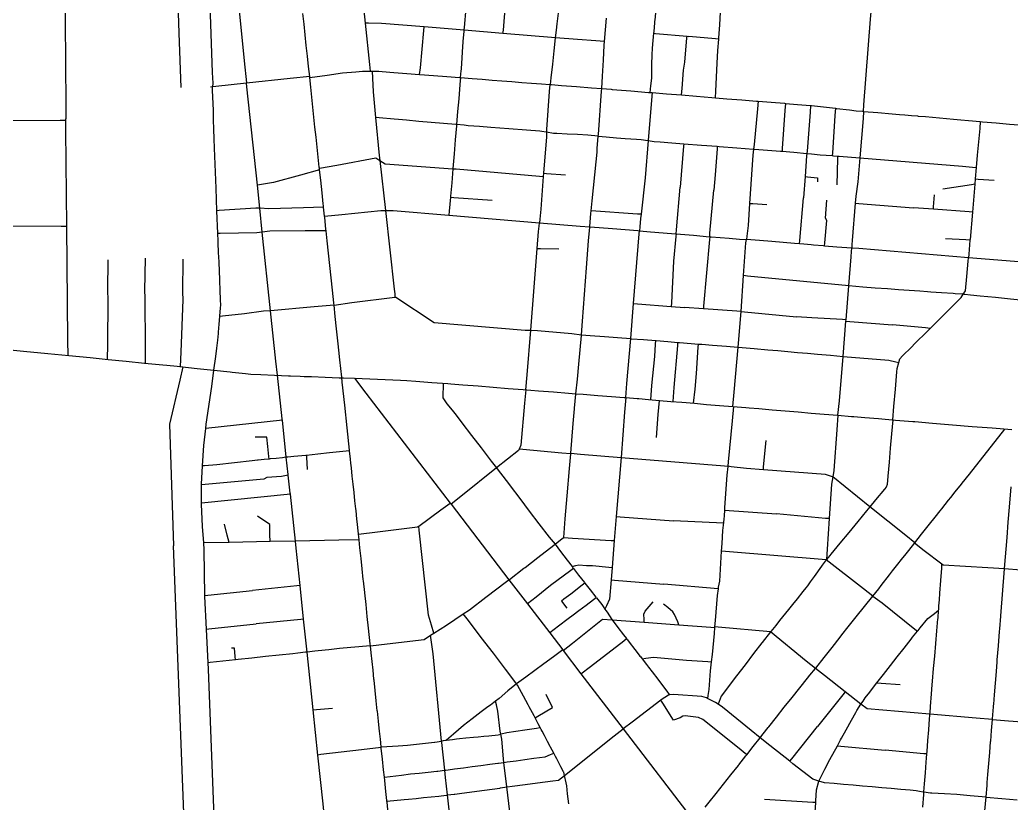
# Model space of a CAD drawing. Header units: inches. Extents: x 170101 to 178921, y 438267 to 453456.
# Drawn here: x 175094 to 176155, y 443930 to 444768 of the extents above; entities that cross this region are included whole.
import ezdxf

# ---------------------------------------------------------------- set-up
doc = ezdxf.new("R2010")
doc.units = ezdxf.units.IN
doc.header["$MEASUREMENT"] = 0

msp = doc.modelspace()

# ---------------------------------------------------------------- linework, layer by layer
for points in [[(175469.6, 444713.4), (175468.9, 444720.7), (175464.2, 444764.9), (175459.2, 444812.1), (175447.4, 444923.3), (175446.9, 444927.8)], [(175141.6, 444915.7), (175141.7, 444902.5), (175143.7, 444677.4), (175143.7, 444662.3)], [(175253.1, 444907.5), (175255.1, 444896.4), (175256.7, 444887.8), (175258, 444882.1), (175258.6, 444879.9), (175258.6, 444879), (175259.2, 444869.9), (175259.8, 444860.9), (175260, 444857.3), (175260.6, 444850.1), (175261.6, 444833.8), (175262.4, 444817.5), (175262.5, 444815.7), (175262.7, 444811.2), (175262.9, 444806.6), (175263.2, 444797.6), (175264.6, 444754), (175266.7, 444696.1)], [(175294.8, 444904.4), (175295.1, 444894.6), (175297.3, 444801.2), (175297.4, 444795.1), (175300.3, 444712), (175300.8, 444700.5), (175300.5, 444696.7)], [(175315.8, 444902.9), (175317, 444892.2), (175326.5, 444803.5), (175326.9, 444800.1), (175334.9, 444721), (175336.7, 444704.4), (175337.1, 444700.6)], [(175997.5, 444670.4), (175997.9, 444677.5), (176005, 444769), (176006.3, 444785.3), (176007.3, 444799.1), (176007.8, 444804.6), (176008, 444806.4), (176009.4, 444822.4), (176009.7, 444827.2), (176010.9, 444843.9), (176011.5, 444850.9), (176011.5, 444851.6), (176012.9, 444870.6), (176013.9, 444883.8), (176015.1, 444889.6), (176015.8, 444892.8)], [(175769.1, 444690.7), (175769.8, 444697.7), (175770.7, 444705.9), (175770.9, 444720.2), (175771.3, 444731.3), (175771.6, 444737.7), (175772, 444742.4), (175773.1, 444754.1), (175773.1, 444754.1), (175773.3, 444756.1), (175774.5, 444769.8), (175774.6, 444770.5), (175775.4, 444784), (175775.5, 444785.4), (175775.5, 444785.4), (175776.3, 444798.2), (175778, 444823.7), (175778.1, 444826.3)], [(175839, 444685), (175839.3, 444691.9), (175840.6, 444722), (175841.6, 444735.7), (175842.4, 444747.8), (175842.5, 444749.3), (175843.5, 444763), (175844.4, 444776.6), (175844.7, 444780.6), (175845.4, 444790.3), (175846.3, 444803.9), (175847.5, 444818), (175847.7, 444820.2)], [(175566.1, 444706.6), (175566.9, 444714), (175567, 444715.5), (175567.1, 444715.8), (175567.8, 444727.7), (175568.6, 444740), (175569.2, 444749.5), (175569.5, 444752.2), (175570, 444756.7), (175570, 444757.3), (175570.7, 444763.8), (175570.8, 444764.5), (175571.9, 444776.7), (175573, 444788.9), (175573.9, 444799.1), (175575.8, 444803.2)], [(175611.5, 444753.9), (175611.9, 444757.3), (175613.3, 444771.2), (175615.8, 444797.2), (175616.1, 444800.3)], [(175662.3, 444699.1), (175663.1, 444706.4), (175664.7, 444721), (175666.3, 444735.4), (175667.8, 444749.3), (175667.8, 444749.3), (175668.7, 444757.4), (175669.5, 444764.1), (175671.3, 444778.4), (175672.8, 444789.7), (175674.3, 444792.4), (175676.6, 444795.1)], [(175488.7, 443919), (175487.5, 443930.6), (175487.3, 443931.9), (175487.3, 443932.4), (175486.2, 443942.2), (175485, 443953.8), (175484.6, 443957.4), (175483.8, 443965.4), (175482.5, 443976.9), (175481.3, 443988.5), (175481.2, 443989.1), (175481.2, 443989.8), (175480.3, 443998.2), (175479.3, 444006.8), (175478.3, 444017.1), (175478.2, 444017.6), (175477.1, 444028.2), (175477, 444028.4), (175475.9, 444039.2), (175474.7, 444050.3), (175473.6, 444061.2), (175473.4, 444062.6), (175472.4, 444072), (175471.4, 444081.4), (175470.4, 444090.8), (175469.6, 444098.1), (175469.4, 444100.2), (175467.6, 444117.1), (175466.2, 444129.7), (175464.9, 444142.5), (175463.5, 444155), (175463.5, 444155.2), (175462.2, 444167.9), (175462, 444169.2), (175460.8, 444180.5), (175460.8, 444180.7), (175459.6, 444191.8), (175458.4, 444203.1), (175457.5, 444211.6), (175457.2, 444214.8), (175456.8, 444217.8), (175456.8, 444218), (175455.4, 444231.4), (175455.1, 444233.7), (175454.2, 444242.9), (175454, 444244.7), (175453, 444253.5), (175452.1, 444262.3), (175451.2, 444271.1), (175450.2, 444279.9), (175449.3, 444288.6), (175448.7, 444293.7), (175448.3, 444298.1), (175447.3, 444307), (175447.3, 444307.5), (175444.7, 444331.7), (175442.1, 444356), (175439.5, 444380.3), (175438.9, 444385.8), (175436.9, 444404.5), (175436.6, 444407.5), (175436.2, 444411.4), (175434.8, 444424.6), (175433.4, 444437.7), (175432, 444450.7), (175432, 444450.9), (175430.7, 444463), (175430.5, 444464.9), (175430.4, 444465.5), (175429, 444478.8), (175429, 444479), (175427.6, 444492.1), (175426.1, 444505.5), (175424.7, 444518.5), (175423.3, 444531.9), (175422.2, 444542.5), (175422, 444544.4), (175420.7, 444556.9), (175420.5, 444558.3), (175419.5, 444568), (175419.3, 444569.3), (175419.1, 444571.5), (175417.9, 444583.1), (175416.4, 444596.9), (175415.2, 444607.8), (175415, 444609.6), (175414.9, 444610.6), (175413.8, 444621.3), (175412.6, 444632.1), (175411.5, 444642.8), (175410.3, 444653.5), (175409.2, 444664.2), (175408.1, 444674.9), (175406.9, 444685.6), (175405.8, 444696.4), (175404.7, 444706.6), (175404.6, 444707.1), (175404.6, 444707.9), (175403.4, 444718.4), (175402.2, 444729.7), (175401, 444741.1), (175399.8, 444752.4), (175398.6, 444763.8), (175397.4, 444775.1)], [(175469.6, 444098.1), (175487.4, 444100.2), (175527, 444105), (175533.9, 444109.4), (175537.5, 444111.7), (175551, 444120.4), (175569, 444132.5), (175575.5, 444136.8), (175593.1, 444150.1), (175615.4, 444166.9), (175617.9, 444168.8), (175618.5, 444169.3), (175634, 444181.2), (175635.2, 444182.1), (175648.9, 444192.7), (175666, 444206), (175667.5, 444207.1), (175675, 444213), (175676.5, 444214.1), (175676.6, 444214.2), (175678.2, 444234.2), (175680.3, 444258.6), (175682.8, 444288), (175684.1, 444303.6), (175684.2, 444304.3), (175684.2, 444304.3), (175686.8, 444336.3), (175688.1, 444352), (175688.1, 444352.5), (175689.6, 444367.7), (175689.6, 444368.1), (175691.1, 444383.8), (175692.6, 444399.8), (175695.5, 444430.3), (175695.6, 444431.2), (175695.6, 444431.3), (175696.7, 444445.6), (175698.9, 444474.3), (175701, 444503), (175703.2, 444531.7), (175704.3, 444546.3), (175704.3, 444546.7), (175704.3, 444547), (175705.7, 444560.9), (175706, 444564), (175707.1, 444574.8), (175708.5, 444588.7), (175709.8, 444602.6), (175711.2, 444616.5), (175712.2, 444626.7), (175712.5, 444630.5), (175713.5, 444643.7), (175713.6, 444645.8), (175714.8, 444661.1), (175715.9, 444676.6), (175717.1, 444692.1), (175717.3, 444694.8), (175718, 444708.3), (175719, 444725.1), (175719.9, 444741.3), (175720.2, 444745.4), (175721.2, 444757.6), (175722.2, 444770.1)], [(175720.2, 444745.4), (175711, 444746.1), (175691.2, 444747.4), (175667.8, 444749.3), (175611.5, 444753.9), (175570, 444757.3), (175527.1, 444760.8), (175481.5, 444764.5), (175467.5, 444764.8), (175464.2, 444764.9)], [(175522.2, 444710), (175523.4, 444717), (175526.7, 444756.9), (175527.1, 444760.8)], [(175773.1, 444754.1), (175774.9, 444753.9), (175808.6, 444750.9), (175810.3, 444750.7)], [(175802.7, 444688), (175803.2, 444694.8), (175804.9, 444714.7), (175806.1, 444723), (175808.4, 444749), (175808.6, 444750.9)], [(175842.4, 444747.8), (175839, 444748.1), (175810.3, 444750.7)], [(175404.6, 444707.9), (175383.7, 444705.6), (175337.1, 444700.6), (175304.2, 444697.1), (175300.5, 444696.7), (175298.6, 444696.5)], [(175404.7, 444706.6), (175423.2, 444709.3), (175439.8, 444711.7), (175453.9, 444712.9), (175461.2, 444713.5), (175468.1, 444713.4), (175469.6, 444713.4), (175471.5, 444713.4), (175478.8, 444713.4), (175482.3, 444713.1), (175494.8, 444712.1), (175508.7, 444711.1), (175522.2, 444710), (175522.6, 444710), (175537.1, 444708.8), (175551.5, 444707.7), (175565.1, 444706.7), (175566.1, 444706.6), (175578.6, 444705.6), (175589.2, 444704.8), (175599.8, 444704), (175610.4, 444703.2), (175621, 444702.3), (175631.6, 444701.5), (175642.2, 444700.7), (175652.8, 444699.9), (175661.6, 444699.2), (175662.3, 444699.1), (175663.4, 444699.1), (175674, 444698.2), (175690.2, 444697), (175706.4, 444695.7), (175717.3, 444694.8), (175727.4, 444694.1), (175728.4, 444694), (175748.4, 444692.3), (175767.4, 444690.8), (175769.1, 444690.7), (175771.3, 444690.5), (175786.5, 444689.3), (175802.7, 444688), (175818.8, 444686.7), (175834.9, 444685.3), (175839, 444685), (175851.1, 444684), (175867.2, 444682.7), (175882.9, 444681.4), (175884.5, 444681.3), (175898.7, 444680.2), (175912.7, 444679.1), (175913.8, 444679), (175926.6, 444677.9), (175940.6, 444676.8), (175940.7, 444676.8), (175941.8, 444676.7), (175954.5, 444675.2), (175967.3, 444673.7), (175968.4, 444673.6), (175982.4, 444672), (175989.4, 444671.1), (175996.3, 444670.5), (175997.5, 444670.4), (176012.9, 444669.1), (176028.2, 444667.8), (176036, 444667.2), (176041.8, 444666.7), (176048.9, 444666), (176055.2, 444665.5), (176056, 444665.4), (176063.6, 444664.8), (176071.2, 444664.1), (176078.8, 444663.4), (176086.3, 444662.8), (176093.9, 444662.1), (176101.5, 444661.5), (176109.8, 444660.8), (176122.4, 444659.6), (176124.7, 444659.4), (176139.3, 444658.2), (176153.8, 444656.9), (176187.7, 444654.2)], [(175471.5, 444713.4), (175471.8, 444705.9), (175472.5, 444691.4), (175475.2, 444664), (175479.1, 444623.2), (175479.8, 444617.8), (175485.7, 444564.3), (175495.1, 444480.2), (175495.6, 444474.9), (175495.9, 444471.3)], [(175566.1, 444706.6), (175565.3, 444699.2), (175564.1, 444683.7), (175563, 444670.2), (175561.8, 444656.2), (175561.7, 444655.1), (175560.5, 444640), (175559.2, 444624.8), (175557.9, 444609.3), (175557.9, 444609), (175557.9, 444609), (175556.7, 444593.9), (175555.5, 444579.7), (175555.4, 444578.5), (175554, 444563.4), (175553.7, 444559.4)], [(175301.9, 444393.2), (175304, 444408.1), (175305.3, 444416.7), (175306.2, 444425.3), (175306.9, 444432.5), (175307, 444434), (175307.7, 444442.6), (175308.4, 444450.8), (175308.5, 444451.3), (175309.2, 444459.9), (175309.5, 444462.9), (175309.3, 444468.7), (175308.9, 444478.8), (175308.5, 444489), (175308.5, 444490.9), (175308.1, 444499.1), (175307.6, 444509.2), (175307.1, 444519.4), (175306.7, 444529.5), (175306.5, 444532.1), (175306.3, 444539.2), (175306.3, 444539.6), (175306.3, 444539.6), (175305.4, 444564), (175304.5, 444588.3), (175302.9, 444630.9), (175302.5, 444641.1), (175302.2, 444651.2), (175301.8, 444661.3), (175301.8, 444661.7), (175301.5, 444671.5), (175300.7, 444693.1), (175300.5, 444696.7)], [(175370.1, 444387.9), (175368.5, 444402.9), (175362.8, 444457), (175353.9, 444541.2), (175351.2, 444566.6), (175348.6, 444591.4), (175337.5, 444696.8), (175337.1, 444700.6)], [(175661.6, 444699.2), (175661.1, 444691.6), (175658.1, 444651), (175658.1, 444648), (175658.2, 444643), (175655, 444604.2), (175654.7, 444600.6), (175651.9, 444565.6), (175650.9, 444555.1), (175650.5, 444551.2)], [(175771.3, 444690.5), (175770.6, 444682.5), (175767, 444639.1), (175763.7, 444599.2), (175759.3, 444560.2), (175758.8, 444555.7), (175758, 444546.9), (175757.6, 444542.6)], [(175884.5, 444681.3), (175883.8, 444673.2), (175880.3, 444635.1), (175879.8, 444630.1), (175879, 444623.6), (175875.4, 444571.8), (175873.8, 444548.1), (175872.6, 444536.9), (175872.2, 444533.2)], [(175913.8, 444679), (175913.3, 444671.4), (175910.4, 444630.6), (175910.2, 444627.8)], [(175940.7, 444676.8), (175940.2, 444669.4), (175937.1, 444627.9), (175936.9, 444625.2)], [(175967.3, 444673.7), (175966.8, 444666.1), (175964.1, 444625.8), (175963.9, 444623)], [(174896.5, 444660.3), (174911.9, 444660.3), (175137.5, 444661), (175143.7, 444661)], [(175146, 444409.1), (175145.8, 444424.9), (175144.7, 444547.5), (175143.7, 444650.3), (175143.7, 444661), (175143.7, 444662.3)], [(175713.5, 444643.7), (175702.3, 444644.8), (175691.2, 444645.6), (175680.2, 444646.1), (175669.2, 444646.7), (175665.5, 444646.8), (175658.1, 444648), (175657.7, 444648.1), (175653, 444648.8), (175651, 444649.2), (175636.8, 444650.2), (175617.7, 444651.7), (175598.6, 444653.2), (175586.3, 444654.2), (175574.1, 444655.1), (175569.8, 444655.5), (175561.8, 444656.2), (175560.9, 444656.3), (175547.7, 444657.4), (175534.5, 444658.6), (175521.4, 444659.7), (175508.2, 444660.9), (175499.7, 444661.7), (175495, 444662.2), (175479.1, 444663.6), (175475.2, 444664)], [(175997.5, 444670.4), (175996.9, 444662.7), (175993.4, 444620.6), (175991.2, 444594.8), (175989.1, 444579.6), (175988.5, 444572), (175985.3, 444532.2), (175985, 444527.7), (175984.9, 444524)], [(176122.4, 444659.6), (176121.8, 444652.1), (176119.2, 444623.4), (176118.1, 444610.5), (176117, 444598.2), (176116.5, 444592.3), (176113.9, 444562.6), (176111.4, 444533.4), (176111.3, 444532.5), (176110, 444517.6), (176109.7, 444513.7)], [(175713.5, 444643.7), (175721.8, 444643.1), (175733, 444642.2), (175742.2, 444641.5), (175754.6, 444640.5), (175759.3, 444640.2), (175766.7, 444639.1), (175767, 444639.1), (175767, 444639.1), (175773.4, 444638.1), (175779.7, 444637.7), (175792.3, 444636.7), (175805, 444635.7), (175805, 444635.7), (175823.9, 444634.3), (175840.9, 444633), (175842.8, 444632.8), (175861.7, 444631.4), (175879.8, 444630.1), (175880, 444630), (175880.6, 444630), (175894.6, 444628.9), (175908.7, 444627.9), (175910.2, 444627.8), (175910.2, 444627.8), (175922.7, 444626.6), (175936.8, 444625.2), (175936.9, 444625.2), (175941.7, 444624.8), (175951, 444624), (175963.9, 444623), (175965.3, 444622.9), (175969.6, 444622.5), (175971.2, 444622.4), (175993.4, 444620.6), (176103.3, 444611.8), (176113.9, 444610.8), (176118.1, 444610.5)], [(175805, 444635.7), (175804.8, 444633.1), (175801, 444589.4)], [(175840.9, 444633), (175840.7, 444630.2), (175838.7, 444602.6), (175837.1, 444586.2)], [(175415, 444609.6), (175433.8, 444613), (175475.3, 444620.6), (175479.8, 444617.8), (175485.5, 444614.2), (175557.9, 444609), (175561.3, 444608.8), (175650.6, 444601), (175654.7, 444600.6)], [(175936.9, 444625.2), (175936.4, 444622.8), (175934.8, 444600.6), (175933.1, 444577.8)], [(175969.6, 444622.5), (175969.6, 444619.9), (175968.7, 444591.7)], [(175415.2, 444607.8), (175394.8, 444602.2), (175365.8, 444594.4), (175352.9, 444592.1), (175348.6, 444591.4)], [(175655, 444604.2), (175658.2, 444603.9), (175678.4, 444602.3)], [(175934.8, 444600.6), (175937.5, 444600.4), (175948.3, 444599.4), (175948.1, 444595)], [(176117, 444598.2), (176120.3, 444598), (176137.1, 444596.9)], [(175796.8, 444539.3), (175797.2, 444543.6), (175801, 444589.4)], [(176116.5, 444592.3), (176113, 444591.8), (176082.3, 444587.2)], [(175555.4, 444578.5), (175559, 444578.2), (175599.9, 444575.2)], [(175832.8, 444536.2), (175833, 444540), (175837.1, 444586.2)], [(175928.8, 444528.5), (175929.2, 444532.3), (175933.1, 444577.8)], [(176072.4, 444565.6), (176072.5, 444568.3), (176073.3, 444581.1)], [(175419.5, 444568), (175398.1, 444567.3), (175360.8, 444566.1), (175351.2, 444566.6), (175347, 444566.8), (175307.6, 444564.2), (175305.4, 444564)], [(175875.4, 444571.8), (175878.9, 444571.6), (175894, 444570.8)], [(175955.8, 444526.1), (175956.1, 444529.6), (175958.2, 444553.5), (175956.7, 444556.2), (175958, 444575.3)], [(175988.5, 444572), (175992.5, 444571.6), (176050.9, 444567.1)], [(176113.9, 444562.6), (176110.4, 444562.8), (176072.4, 444565.6), (176050.9, 444567.1)], [(175420.5, 444558.3), (175438.9, 444560.1), (175480.9, 444564.2), (175485.7, 444564.3), (175494, 444564.4), (175553.7, 444559.4), (175650.5, 444551.2), (175694.3, 444547.5), (175704.3, 444546.7)], [(175759.3, 444560.2), (175755.6, 444560.5), (175706, 444564)], [(174897.2, 444547.5), (174911.6, 444547.6), (175034, 444548.1), (175138.7, 444547.6), (175144.7, 444547.5)], [(175635.8, 444372.3), (175637.5, 444388.3), (175641.2, 444436), (175648.1, 444523.5), (175649.6, 444541.7), (175650.1, 444547.5), (175650.5, 444551.2)], [(175704.3, 444546.7), (175714.4, 444546.2), (175728.7, 444545), (175742.2, 444543.9), (175755.8, 444542.7), (175757.6, 444542.6), (175757.6, 444542.6), (175769.3, 444541.6), (175782.8, 444540.4), (175796.3, 444539.3), (175796.8, 444539.3), (175796.8, 444539.3), (175815.4, 444537.7), (175832.6, 444536.2), (175832.8, 444536.2), (175834.5, 444536.1), (175853.6, 444534.5), (175864.6, 444533.6), (175872.2, 444533.2)], [(175422.2, 444542.5), (175399.8, 444542.4), (175361.8, 444542.2), (175353.9, 444541.2), (175348, 444540.4), (175308.8, 444539.7), (175306.3, 444539.6)], [(175743, 444363.9), (175744.2, 444379), (175748.2, 444427.1), (175751.3, 444464.6), (175757.4, 444539.3), (175757.6, 444542.6)], [(175796.8, 444539.3), (175796.4, 444536.4), (175794, 444509.9), (175791.9, 444465.5), (175791.7, 444461.6)], [(175832.8, 444536.2), (175832.5, 444533.1), (175826.2, 444461.8), (175826, 444459.1)], [(175857.6, 444354.4), (175858.9, 444369.7), (175863.1, 444417.9), (175866.5, 444456), (175866.5, 444456.2), (175869.1, 444494.5), (175871.5, 444529.7), (175872.2, 444533.2)], [(176175.6, 444508.1), (176159, 444509.5), (176109.7, 444513.7), (175992.5, 444523.6), (175984.9, 444524), (175968.9, 444525), (175955.8, 444526.1), (175954.3, 444526.3), (175944, 444527.2), (175941.4, 444527.4), (175933.7, 444528.1), (175928.8, 444528.5), (175923.4, 444529), (175911.3, 444530), (175899.2, 444531.1), (175886, 444532.3), (175872.2, 444533.2)], [(176111.3, 444532.5), (176107, 444532.8), (176085.1, 444534.1)], [(175648.1, 444523.5), (175651.8, 444523.5), (175671.2, 444523.3)], [(175969.9, 444345.1), (175971.6, 444360.3), (175975.5, 444408.1), (175978.6, 444445.8), (175978.7, 444447.3), (175981.7, 444483.6), (175984.2, 444514.5), (175984.6, 444520.2), (175984.9, 444524)], [(175228.8, 444400.8), (175228.8, 444417.1), (175228.7, 444471.4), (175228.2, 444478.3), (175229, 444513.2)], [(175266.2, 444397.1), (175266.9, 444412.6), (175269.3, 444468.8), (175268.7, 444476.3), (175269.3, 444512)], [(176028.7, 444340.2), (176029.9, 444354.3), (176031.6, 444373.1), (176033, 444391.6), (176033.3, 444395.1), (176035.2, 444401.6), (176036.3, 444405.4), (176039.3, 444408.5), (176048.6, 444418.1), (176052.3, 444421.8), (176065.4, 444434.8), (176068.7, 444438.1), (176079, 444448.3), (176087.1, 444456.3), (176092.6, 444461.8), (176102.1, 444471.1), (176104.2, 444474.6), (176106.4, 444478.2), (176108.1, 444493.7), (176109.4, 444510.1), (176109.7, 444513.7)], [(175188.1, 444404.9), (175188.4, 444420.8), (175189.1, 444468.9), (175188.4, 444478.4), (175189.1, 444511.5)], [(176172.2, 444467.6), (176154.8, 444469.4), (176138.6, 444471), (176122.2, 444472.7), (176111.9, 444473.7), (176105.8, 444474.4), (176105.2, 444474.5), (176104.2, 444474.6), (176104.1, 444474.6), (176095.4, 444475.2), (176093.4, 444475.3), (176080.9, 444476.2), (176069.4, 444477), (176065.9, 444477.3), (176057.8, 444477.8), (176046.3, 444478.7), (176034.7, 444479.5), (176023.2, 444480.3), (176010, 444481.2), (175996.8, 444482.2), (175981.7, 444483.6), (175873.1, 444494.1), (175869.1, 444494.5)], [(175430.7, 444463), (175449.9, 444465.6), (175495.9, 444471.3), (175497, 444471.5), (175538, 444444.5), (175635.1, 444436.2), (175641.2, 444436), (175648.3, 444435.8), (175685.2, 444432.6), (175695.6, 444431.3)], [(175430.7, 444463), (175409.4, 444461.1), (175362.8, 444457), (175355.1, 444456.4), (175335, 444453.5), (175311.2, 444451), (175308.4, 444450.8)], [(175751.3, 444464.6), (175755.4, 444464.3), (175791.7, 444461.6), (175805.8, 444460.5)], [(175866.5, 444456), (175861.9, 444456.6), (175826, 444459.1), (175805.8, 444460.5)], [(175866.5, 444456), (175870.2, 444455.7), (175925.8, 444450.5)], [(175978.7, 444447.3), (175974.8, 444447.5), (175942.2, 444449.2), (175925.8, 444450.5)], [(175978.6, 444445.8), (175982.6, 444445.4), (176028.6, 444441.7)], [(176068.7, 444438.1), (176063.6, 444438.6), (176028.6, 444441.7)], [(175695.6, 444431.3), (175705, 444430.5), (175720, 444429.3), (175734.1, 444428.2), (175748.2, 444427.1), (175748.7, 444427), (175761.8, 444426), (175775, 444424.9), (175775.5, 444424.9), (175788, 444423.9), (175798.8, 444423), (175800.5, 444422.9), (175813.1, 444421.9), (175820.7, 444421.3), (175824.4, 444421), (175835.8, 444420.1), (175850.9, 444418.9), (175862.9, 444417.9), (175863.1, 444417.9), (175880.5, 444416.4), (175895, 444415.1), (175905.6, 444414.2), (175916.3, 444413.3), (175926.9, 444412.4), (175937.5, 444411.5), (175941.1, 444411.2), (175948.1, 444410.5), (175961.9, 444409.3), (175975.5, 444408.1), (176024.4, 444404.1), (176031.9, 444402.4), (176035.2, 444401.6)], [(175769.6, 444361.7), (175771, 444376.9), (175773.9, 444407.9), (175774.8, 444421.2), (175775, 444424.9)], [(175793.6, 444359.7), (175794.8, 444374.7), (175798.5, 444419.7), (175798.8, 444423)], [(175815.6, 444357.9), (175817.1, 444373.1), (175818.7, 444389.8), (175820.5, 444417.8), (175820.7, 444421.3)], [(175072.5, 444416.3), (175098.3, 444413.8), (175124.2, 444411.2), (175146.9, 444409), (175169.8, 444406.7), (175172.9, 444406.4), (175189.1, 444404.8), (175208.3, 444402.9), (175227.8, 444400.9), (175247.3, 444399), (175251.8, 444398.6), (175262.9, 444397.5), (175265.8, 444397.1), (175284.3, 444395.1), (175301.9, 444393.2), (175319.5, 444391.4), (175321.7, 444391.1), (175335.9, 444389.6), (175341.5, 444389), (175352.3, 444388.6), (175367.1, 444388), (175381.9, 444387.4), (175384.1, 444387.3), (175394.3, 444386.9), (175398.7, 444386.7), (175406.7, 444386.4), (175421.3, 444385.8), (175436.2, 444385.2), (175438.1, 444385.2), (175440.8, 444385.1), (175452.6, 444384.6), (175469, 444383.9), (175485.5, 444383.3), (175501.9, 444382.6), (175508.7, 444382.3), (175518.3, 444381.6), (175535.5, 444380.2), (175552.4, 444378.9), (175555.8, 444378.7), (175568.6, 444377.7), (175584.8, 444376.4), (175600.9, 444375.1), (175617.1, 444373.8), (175633.2, 444372.5), (175649.4, 444371.3), (175665.5, 444370), (175681.7, 444368.7), (175689.6, 444368.1), (175697.4, 444367.5), (175713.2, 444366.2), (175727.8, 444365.1), (175741.3, 444364), (175743, 444363.9), (175755.1, 444362.9), (175757, 444362.8), (175767.1, 444361.9), (175779.1, 444360.9), (175791.1, 444359.9), (175803, 444358.9), (175816.4, 444357.8), (175829.4, 444356.7), (175843.2, 444355.6), (175857.5, 444354.4), (175871.6, 444353.2), (175875.1, 444352.9), (175885.5, 444352.1), (175899.5, 444350.9), (175913.5, 444349.8), (175927.4, 444348.6), (175941.4, 444347.4), (175955.4, 444346.3), (175969.9, 444345.1), (175984.5, 444343.8), (175987.2, 444343.6), (175999, 444342.7), (176013.6, 444341.4), (176031.8, 444339.9), (176050.1, 444338.4), (176052.2, 444338.3), (176071.3, 444336.7), (176092.6, 444334.9), (176113.8, 444333.1), (176135.1, 444331.4), (176156.3, 444329.6)], [(175269, 444396.8), (175265.7, 444382.7), (175254.7, 444335.5), (175258.9, 444205.2)], [(175289.8, 444290.8), (175291.2, 444312.5), (175293.3, 444330.7), (175293.9, 444335.6), (175300, 444375.9), (175301.9, 444393.2)], [(175379.5, 444300), (175375.4, 444339.6), (175375.3, 444340.4), (175375.3, 444340.6), (175375.3, 444341.2), (175370.1, 444387.9)], [(175452.6, 444384.6), (175464.7, 444368.7), (175555, 444250.9), (175555.9, 444249.7), (175617.9, 444168.8), (175637.6, 444143.1), (175661.5, 444112), (175675.4, 444093.8), (175676, 444093), (175694.9, 444068.3), (175740.2, 444009.3), (175816.2, 443910.1), (175818, 443907.7), (175890.9, 443812.6), (175891.7, 443811.5), (175895.1, 443807.1), (175952.3, 443731.8), (175952.7, 443731.3), (176006.5, 443660.5), (176041.3, 443614.8), (176046.5, 443608), (176082.7, 443559), (176095.5, 443541.7)], [(175547.4, 444379.3), (175547.2, 444363.6), (175551.5, 444357.4), (175557.1, 444350.4), (175561.4, 444345.2), (175567.6, 444337), (175577.9, 444323.5), (175588.2, 444310), (175598.8, 444296), (175604.4, 444288.8), (175604.6, 444288.6), (175605.3, 444287.6), (175608.8, 444283), (175617.3, 444271.8), (175619.1, 444269.4), (175629.4, 444255.9), (175639.6, 444242.3), (175649.9, 444228.8), (175661.1, 444214.5), (175667.5, 444207.1)], [(175635.8, 444372.3), (175634.5, 444358.1), (175630.5, 444313.1), (175628.8, 444308.7), (175628.3, 444307.4), (175604.6, 444288.6), (175566.5, 444258.2), (175555.9, 444249.7)], [(175743, 444363.9), (175741.7, 444348.2), (175737.9, 444299.9), (175732.8, 444236.6), (175730.7, 444210.8), (175728.4, 444182.1), (175727.3, 444168.8), (175725.7, 444148.1), (175722.4, 444141), (175720.7, 444137.4)], [(175778.7, 444360.9), (175777.4, 444345.8), (175775.3, 444321.1)], [(175858.2, 444354.3), (175856.8, 444339.1), (175852.7, 444295.3), (175852.2, 444290.5), (175852.2, 444290.2), (175851.1, 444280.9), (175848.7, 444246.1), (175848.5, 444243.5), (175848.3, 444237.5), (175848, 444233.8), (175847.2, 444227.4), (175847.2, 444227.4), (175846.5, 444221.8), (175845.6, 444207.8), (175845.1, 444199.6), (175843.1, 444167.4), (175842, 444160.9), (175841.7, 444159), (175840.6, 444152.1), (175838.5, 444125.4), (175837.9, 444118.4), (175837.9, 444117.9), (175837.9, 444117.8), (175837.4, 444111.3), (175835.4, 444088.7), (175834.5, 444081), (175833.4, 444071.3), (175831.7, 444051.3), (175830.9, 444044.8), (175830.5, 444041.8)], [(175969.9, 444345.1), (175968.8, 444329.4), (175965.5, 444285.8), (175964.4, 444279.1), (175963, 444271.3), (175960.7, 444234.3), (175958.6, 444201.6), (175957.9, 444190.6)], [(175375.4, 444339.6), (175293.3, 444330.7)], [(176028.7, 444340.2), (176027.4, 444325.2), (176026.1, 444309.8), (176024.8, 444294.9), (176023.6, 444279.9), (176022.9, 444271), (176021.5, 444268), (176019.8, 444265.9), (176010.2, 444254.3), (176004.3, 444247.1), (176004.3, 444247.1), (176000.7, 444242.7), (175991.2, 444231.1), (175981.7, 444219.5), (175972.2, 444207.9), (175962.6, 444196.3), (175961.5, 444195), (175957.9, 444190.6), (175957.6, 444190.2), (175953.2, 444184.6), (175952.3, 444183.4), (175944.5, 444172.4), (175940.4, 444166.5), (175937.4, 444162.5), (175935.7, 444160.3), (175932.6, 444156.3), (175926.4, 444148.6), (175921.4, 444142.5), (175917, 444136.9), (175907.6, 444125.1), (175903.4, 444119.8), (175898.3, 444113.4), (175898, 444113), (175889, 444101.7), (175888.7, 444101.3), (175879.8, 444089.8), (175870.7, 444077.9), (175861.5, 444066), (175845, 444044.4), (175842.8, 444038.4), (175841.7, 444035.5)], [(175361.2, 444298.1), (175361, 444301), (175359.9, 444311.5), (175358.8, 444321.7), (175346.3, 444321.7)], [(175828, 443925.2), (175832.3, 443930.8), (175839.6, 443939.9), (175847.6, 443950), (175855.5, 443960), (175863.5, 443970.1), (175863.9, 443970.6), (175871.4, 443980.2), (175872.4, 443981.5), (175879.3, 443990.2), (175886.7, 443999.6), (175887.6, 444000.8), (175890.1, 444004), (175895.5, 444010.7), (175896.1, 444011.4), (175904.4, 444021.9), (175912.6, 444032.3), (175920.9, 444042.7), (175929.2, 444053.1), (175937.5, 444063.5), (175940.1, 444066.8), (175945.9, 444073.7), (175946.4, 444074.3), (175955.2, 444085.6), (175963.8, 444096.5), (175972.4, 444107.5), (175974.2, 444109.8), (175981.1, 444118.4), (175989.7, 444129.2), (175998.4, 444140.1), (176007.4, 444151.4), (176013.7, 444159.3), (176016.4, 444162.8), (176025.1, 444174.2), (176028.5, 444178.5), (176034, 444185.4), (176038.2, 444190.7), (176042.9, 444196.6), (176051.2, 444207.1), (176051.9, 444208), (176052.2, 444208.4), (176052.3, 444208.5), (176059.5, 444217.6), (176066.7, 444226.7), (176068, 444228.3), (176074, 444235.8), (176079.4, 444242.6), (176081.2, 444244.9), (176088.4, 444254), (176090.7, 444257), (176095.6, 444263.1), (176102.3, 444271.4), (176102.9, 444272.2), (176110.7, 444282), (176148.8, 444330.2)], [(175890.2, 444286.6), (175890.5, 444289.9), (175893.2, 444317.9)], [(175447.3, 444307), (175426, 444304.7), (175413.2, 444303.3), (175401.2, 444302.1), (175400.4, 444302.1), (175387.7, 444300.8), (175381.1, 444300.2), (175379.5, 444300), (175379.2, 444300), (175375.7, 444299.6), (175368.6, 444298.8), (175362.2, 444298.2), (175361.2, 444298.1), (175355.9, 444297.5), (175349.5, 444296.9), (175348.7, 444296.8), (175343.2, 444296.2), (175336.8, 444295.5), (175330.5, 444294.8), (175324.2, 444294.1), (175317.8, 444293.4), (175311.5, 444292.7), (175305.1, 444292.1), (175292.2, 444291), (175291.3, 444290.9), (175290.6, 444290.8), (175289.8, 444290.8)], [(175389.4, 444210.3), (175384, 444260.7), (175383.9, 444261.6), (175381.7, 444280.9), (175381.6, 444281.7), (175379.5, 444300)], [(175401.2, 444302.1), (175401.3, 444300), (175401.8, 444287.1)], [(175684.1, 444303.6), (175674.4, 444304.5), (175632.8, 444308.3), (175628.8, 444308.7)], [(175684.2, 444304.3), (175694.6, 444303.5), (175737.9, 444299.9), (175848.5, 444290.8), (175852.2, 444290.5)], [(175291.2, 444208.3), (175290, 444226), (175289, 444249.9), (175289, 444250.9), (175288.7, 444270.6), (175288.7, 444271.2), (175289.8, 444290.8)], [(176052.3, 444208.5), (176042.6, 444216.3), (176004.3, 444247.1), (175964.4, 444279.1), (175964.3, 444279.2), (175956.7, 444281.7), (175890.2, 444286.6), (175872.1, 444287.9), (175855.6, 444289.8), (175852.2, 444290.5)], [(175381.7, 444280.9), (175374.4, 444279.5), (175358.7, 444278.4), (175355.5, 444276.5), (175288.7, 444270.6)], [(176127, 443917.5), (176128.3, 443933), (176128.6, 443936.1), (176128.6, 443936.5), (176129.6, 443948.6), (176129.9, 443951.7), (176130.6, 443960.4), (176131.6, 443972.2), (176132.6, 443984), (176133.5, 443995.7), (176133.6, 443996), (176134.5, 444007.5), (176135.5, 444019.2), (176135.5, 444019.6), (176135.6, 444020.1), (176136.6, 444032.9), (176136.7, 444033.7), (176136.8, 444035.6), (176137.6, 444045.5), (176138.6, 444058.1), (176139.6, 444070.7), (176140.4, 444081), (176140.6, 444083.3), (176141.8, 444098.1), (176143.1, 444113.3), (176143.3, 444116.4), (176144.4, 444129.8), (176144.5, 444130.3), (176148.4, 444180.5), (176148.4, 444181), (176151, 444214.3), (176152.4, 444230.4), (176153.7, 444246.6), (176155.6, 444268.4)], [(175384, 444260.7), (175289, 444250.9)], [(175456.8, 444217.8), (175477.2, 444220.3), (175520, 444225.4), (175521.3, 444226.3), (175544.9, 444243.6), (175555, 444250.9)], [(175362.3, 444209.7), (175362.1, 444217.3), (175361.9, 444228), (175348.7, 444236.9)], [(175732.8, 444236.6), (175736.9, 444236.3), (175794.2, 444231.9)], [(175848.5, 444243.5), (175904.2, 444239.4)], [(175960.7, 444234.3), (175956.9, 444234.6), (175904.2, 444239.4)], [(175318.4, 444208.9), (175316.4, 444216.6), (175313.4, 444228.4)], [(175537.5, 444111.7), (175535, 444120.1), (175531.7, 444131), (175521.7, 444222.1), (175521.3, 444226.3)], [(175847.5, 444229.6), (175794.2, 444231.9)], [(175274.5, 443848), (175271.5, 443882.3), (175258.9, 444205.2)], [(175457.5, 444211.6), (175435.9, 444211.2), (175389.4, 444210.3), (175389.2, 444210.3), (175362.3, 444209.7), (175318.4, 444208.9), (175291.3, 444208.3), (175291.2, 444208.3)], [(175304.4, 443868.4), (175303.9, 443883.1), (175303.5, 443893.1), (175303.1, 443903.3), (175302.2, 443924.4), (175296.2, 444073.1), (175295.9, 444080), (175294.1, 444116.1), (175292.4, 444151), (175292.4, 444152.2), (175291.6, 444201), (175291.2, 444208.3)], [(175425, 443871.3), (175423.5, 443885.6), (175418.9, 443928.9), (175413.4, 443981.2), (175408.3, 444029.7), (175401.9, 444091.4), (175398.1, 444126.8), (175394.3, 444162.8), (175390.2, 444202.7), (175389.4, 444210.3)], [(175667.5, 444207.1), (175673.2, 444199.3), (175680.2, 444189.7), (175685.5, 444182.9), (175686.4, 444181.8), (175686.9, 444181.1), (175687, 444181), (175692.5, 444173.9), (175698.7, 444166), (175699.2, 444165.3), (175704.9, 444158.1), (175711, 444150.3), (175711.4, 444149.7), (175711.6, 444149.5), (175717.2, 444142.4), (175718.8, 444140.3), (175720.7, 444137.4), (175721.7, 444136), (175722.9, 444134.2), (175727.9, 444126.5), (175728.3, 444126.1), (175728.4, 444125.9), (175734.5, 444117.9), (175740.5, 444109.9), (175743.7, 444105.8), (175743.8, 444105.7), (175744.7, 444104.5), (175746.6, 444102), (175752.7, 444094.1), (175757.2, 444088.3), (175758.1, 444087.2), (175758.9, 444086.2), (175760.4, 444084.2), (175765, 444078.3), (175767.2, 444075.4), (175771.1, 444070.3), (175777.1, 444062.4), (175787.5, 444048.4), (175789.6, 444045.5)], [(175676.5, 444214.1), (175686.1, 444213.5), (175727.4, 444211), (175730.7, 444210.8)], [(176148.4, 444180.5), (176130.6, 444181.6), (176082.7, 444184.5), (176081.4, 444185.5), (176062.3, 444200), (176051.9, 444208)], [(176007.4, 444151.4), (175997.4, 444159.2), (175957.6, 444190.2), (175849.7, 444199.2), (175845.1, 444199.6)], [(175685.5, 444182.9), (175689.5, 444184), (175692.6, 444184.9), (175700.8, 444184.3), (175707.4, 444184.2), (175724.9, 444182.5), (175728.4, 444182.1)], [(176060.8, 443925.4), (176061.9, 443938.9), (176062, 443941), (176062.1, 443941.5), (176062.1, 443941.7), (176062.7, 443950.4), (176063.6, 443962), (176064.5, 443973.5), (176064.8, 443977.8), (176065.2, 443982.4), (176065.4, 443985.1), (176066.3, 443996.7), (176067.2, 444008.2), (176068.1, 444019.8), (176068.4, 444023.4), (176068.5, 444024.9), (176068.5, 444024.9), (176068.6, 444026.4), (176069.2, 444033.3), (176070.2, 444046.8), (176071, 444056.3), (176071.3, 444060.2), (176072.5, 444073.7), (176073.7, 444087.2), (176074.8, 444100.6), (176076, 444114.1), (176077.1, 444126.9), (176077.2, 444127.6), (176077.8, 444136.3), (176077.9, 444137), (176078.2, 444141.1), (176078.6, 444147.3), (176079.2, 444154.6), (176080.2, 444168.1), (176081.1, 444181.4), (176081.4, 444185.5)], [(175687, 444181), (175684, 444178.7), (175662.4, 444162.6), (175646.9, 444150.4), (175637.6, 444143.1)], [(176148.4, 444181), (176165.7, 444179.5)], [(175394.3, 444162.8), (175390.8, 444162.4), (175343.5, 444157.5)], [(175699.2, 444165.3), (175696.2, 444163), (175684, 444153.6), (175676.8, 444148), (175674.2, 444146), (175680, 444138.3)], [(175727.3, 444168.8), (175731, 444168.5), (175783.8, 444164.2)], [(175841.7, 444159), (175783.8, 444164.2)], [(175292.4, 444152.2), (175295.5, 444152.5), (175343.5, 444157.5)], [(176007.4, 444151.4), (176017.3, 444144.2), (176052.5, 444116), (176055.3, 444113.8)], [(175711.4, 444149.7), (175708.4, 444147.4), (175700.5, 444141.4), (175692.7, 444135.6), (175686.6, 444131), (175681.3, 444127), (175671, 444119.2), (175661.5, 444112)], [(175762.7, 444123.5), (175762.6, 444126.5), (175762.4, 444132.1), (175763.6, 444135.4), (175772.3, 444145.2)], [(175799.9, 444120.6), (175798.5, 444123.8), (175795, 444131.7), (175793.3, 444134.4), (175787.9, 444139.3), (175783.4, 444142.7)], [(175682.1, 443929), (175680.7, 443939.7), (175679.7, 443948.3), (175679, 443951.3), (175677.3, 443959.3), (175677.3, 443959.3), (175676.5, 443962.9), (175676.4, 443963.1), (175673.6, 443968.6), (175672.5, 443970.6), (175669.1, 443977.1), (175667.8, 443979.5), (175665.9, 443983.2), (175665.8, 443983.3), (175662.5, 443989.5), (175662.1, 443990.4), (175659.2, 443995.8), (175655.8, 444002.1), (175653.3, 444006.9), (175652.5, 444008.4), (175651.4, 444010.6), (175649.3, 444014.7), (175646, 444021.1), (175646, 444021.2), (175645, 444023.1), (175639.6, 444032.7), (175638.5, 444034.8), (175633.3, 444044.3), (175626.9, 444056), (175626.1, 444057.4), (175625.2, 444058.6), (175614.1, 444073.1), (175601.2, 444090.1), (175588.2, 444107.1), (175574.5, 444125.2), (175569, 444132.5)], [(175945.6, 443920), (175946.3, 443930.3), (175946.3, 443930.3), (175946.4, 443932), (175947.2, 443943.9), (175949.6, 443953.1), (175949.7, 443953.3), (175950.7, 443955.2), (175956.1, 443965.9), (175961.5, 443976.5), (175969.4, 443991), (175972.9, 443997.6), (175973.9, 443999.1), (175978.8, 444008), (175984.5, 444018.5), (175989.1, 444026.9), (175990.4, 444028.9), (175994.7, 444035.5), (175996.9, 444039), (175999.1, 444042.3), (176004, 444048.6), (176011.4, 444058), (176011.8, 444058.6), (176018.8, 444067.5), (176026.2, 444076.9), (176033.5, 444086.4), (176040.9, 444095.8), (176048.3, 444105.2), (176050, 444107.4), (176055.3, 444113.8), (176055.3, 444113.9), (176055.8, 444114.5), (176058.1, 444117.4), (176066.1, 444127.4), (176073.4, 444132.9), (176077.8, 444136.3)], [(175294.1, 444116.1), (175296.6, 444116.4), (175347.3, 444121.6)], [(175398.1, 444126.8), (175395, 444126.4), (175347.3, 444121.6)], [(175676, 444093), (175685.9, 444100.9), (175718.2, 444126.8), (175728.3, 444126.1), (175762.7, 444123.5), (175799.9, 444120.6), (175833.9, 444118.1), (175837.9, 444117.8)], [(175558.5, 443880), (175557.8, 443887), (175555.2, 443912.5), (175554.8, 443916), (175552.2, 443938.4), (175550, 443957.1), (175549.1, 443964.9), (175545.9, 443994.5), (175545.7, 443996.2), (175536.9, 444089.6), (175535.4, 444099.5), (175533.9, 444109.4)], [(175945.9, 444073.7), (175936.1, 444081.8), (175898, 444113), (175842, 444118.1), (175837.9, 444118.4)], [(175694.9, 444068.3), (175705.1, 444076.1), (175740.9, 444103.6), (175743.7, 444105.8)], [(175469.6, 444098.1), (175448.5, 444096.4), (175436.5, 444095.2), (175425.2, 444093.9), (175413.8, 444092.7), (175410.3, 444092.4), (175401.9, 444091.4), (175401.9, 444091.4), (175400.2, 444091.2), (175392, 444090.2), (175386.6, 444089.7), (175372, 444088.1), (175357.4, 444086.6), (175342.8, 444085), (175328.2, 444083.5), (175325.3, 444083.2), (175325.2, 444083.1), (175298.1, 444080.2), (175295.9, 444080)], [(175325.2, 444083.1), (175324.8, 444086.8), (175324, 444095.7), (175321, 444095.7)], [(175675.4, 444093.8), (175665.5, 444086.5), (175655.2, 444079), (175645.5, 444071.8), (175635.8, 444064.6), (175626.1, 444057.4), (175624.1, 444056), (175616.8, 444049.8), (175607.6, 444041.9), (175603.6, 444038.9), (175598, 444034.6), (175595.4, 444032.7), (175588.3, 444027.3), (175578.7, 444020), (175569.2, 444012.7), (175558.7, 444003.6), (175551.2, 443997.2)], [(175760.4, 444084.2), (175764.5, 444084.8), (175772.5, 444086), (175808, 444082.9), (175830.7, 444081.3), (175834.5, 444081)], [(176135.5, 444019.2), (176118, 444020.7), (176068.5, 444024.9), (176001.4, 444030.6), (175994.7, 444035.5), (175977.8, 444048.8), (175955.5, 444066.3), (175945.9, 444073.7)], [(176011.8, 444058.6), (176016.2, 444058.2), (176036.6, 444056.8)], [(175646, 444021.2), (175648.9, 444022.9), (175664.5, 444032.2), (175657.8, 444046)], [(175886.7, 443999.6), (175877.2, 444007.6), (175846.3, 444032.4), (175841.7, 444035.5), (175839, 444037.3), (175830.5, 444041.8), (175829.3, 444042.4), (175824.3, 444044), (175794.2, 444046.1), (175789.6, 444045.5), (175788.7, 444045.4), (175780.8, 444040.2), (175780.5, 444040.1), (175749.7, 444016.5), (175740.2, 444009.3)], [(175977.8, 444048.8), (175975.3, 444045.8), (175948, 444011.9)], [(175622.8, 443888.5), (175621.9, 443895.7), (175618.9, 443920.5), (175615.6, 443947), (175612.4, 443973.3), (175611.9, 443977.1), (175610.4, 443998.1), (175609.2, 444003.6), (175608.6, 444006.6), (175606, 444028.1), (175604.5, 444035.1), (175603.6, 444038.9)], [(175872.4, 443981.5), (175862.4, 443989.6), (175825.5, 444019.4), (175820.9, 444021.4), (175806.6, 444023), (175804.1, 444022.8), (175801.2, 444021.2), (175794, 444018.4), (175782.5, 444036.9), (175780.5, 444040.1)], [(175408.3, 444029.7), (175411.8, 444029.9), (175428.9, 444031.2)], [(176135.5, 444019.2), (176152.7, 444017.8), (176167.2, 444016.6), (176202.5, 444013.7), (176202.7, 444013.7), (176316.2, 444004.5), (176316.4, 444004.5), (176420.1, 443996.2), (176429.4, 443995.2), (176433.3, 443994.8)], [(175481.2, 443989.8), (175499.5, 443991.2), (175509.2, 443991.9), (175518.9, 443992.9), (175528.6, 443993.9), (175538.2, 443994.8), (175538.4, 443994.9), (175545.7, 443996.2), (175545.7, 443996.2), (175548, 443996.6), (175550, 443997), (175551.2, 443997.2), (175557.6, 443997.9), (175561.9, 443998.5), (175564.9, 443998.8), (175571.8, 443999.5), (175579.8, 444000.3), (175585.1, 444000.8), (175591.1, 444001.4), (175596.5, 444001.9), (175606.2, 444002.9), (175609.2, 444003.6), (175609.7, 444003.8), (175615.7, 444005.2), (175625.3, 444006.6), (175635, 444008), (175647.5, 444010), (175651.4, 444010.6)], [(175487.3, 443931.9), (175505.7, 443933.6), (175510.3, 443934), (175518.5, 443934.8), (175526.6, 443935.7), (175534.8, 443936.5), (175543, 443937.3), (175545.2, 443937.5), (175551.1, 443938.3), (175552, 443938.3), (175552.2, 443938.4), (175559.2, 443939.2), (175560, 443939.3), (175567.4, 443940.3), (175575.5, 443941.4), (175583.6, 443942.5), (175591.7, 443943.7), (175599.9, 443944.8), (175608, 443945.8), (175608.9, 443946), (175615.6, 443947), (175616.1, 443947.1), (175621.5, 443947.9), (175624.2, 443948.2), (175632.3, 443949.3), (175640.5, 443950.3), (175648.6, 443951.4), (175656.7, 443952.5), (175664.9, 443953.5), (175671.1, 443954.3), (175677.3, 443959.3), (175730.6, 444001.7), (175740.2, 444009.3)], [(175918.4, 443974.5), (175920.6, 443977.3), (175948, 444011.9)], [(176128.6, 443936.1), (176111.4, 443937.6), (176097.4, 443938.8), (176084.1, 443939.5), (176070.7, 443940.3), (176069, 443940.4), (176062.1, 443941.5), (176061.4, 443941.6), (176057.5, 443942.3), (176053.7, 443942.9), (176047.4, 443943.5), (176037.2, 443944.3), (176027, 443945.2), (176016.9, 443946.1), (176006.7, 443947), (175996.5, 443947.9), (175986.3, 443948.8), (175976.1, 443949.7), (175966, 443950.6), (175955.8, 443951.5), (175949.7, 443953.3), (175943.3, 443955.2), (175921.8, 443971.8), (175918.4, 443974.5), (175897.2, 443991.3), (175886.7, 443999.6)], [(175481.2, 443989.1), (175460, 443986.6), (175416.6, 443981.6), (175413.4, 443981.2)], [(175484.6, 443957.4), (175502.9, 443959.7), (175512.5, 443960.9), (175521.9, 443961.9), (175531.3, 443962.8), (175540.8, 443963.8), (175541.9, 443963.9), (175549, 443964.9), (175549.1, 443964.9), (175550.2, 443965), (175557.5, 443966), (175559.6, 443966.3), (175569.1, 443967.5), (175578.5, 443968.8), (175587.9, 443970), (175597.3, 443971.3), (175605.9, 443972.4), (175606.7, 443972.5), (175612.4, 443973.3), (175616.1, 443973.8), (175619.2, 443974.2), (175625.6, 443975.1), (175635, 443976.4), (175644.4, 443977.7), (175656.8, 443979.4), (175662.2, 443981.7), (175665.9, 443983.2)], [(175969.4, 443991), (175973, 443990.7), (176020.6, 443986.4)], [(176065.2, 443982.4), (176062, 443982.6), (176020.6, 443986.4)], [(175946.3, 443930.3), (175943.1, 443930.5), (175891.6, 443933.6)], [(176128.6, 443936.1), (176145.4, 443934.8), (176161.7, 443933.4)]]:
    msp.add_lwpolyline(points)

doc.saveas('drawing.dxf')
